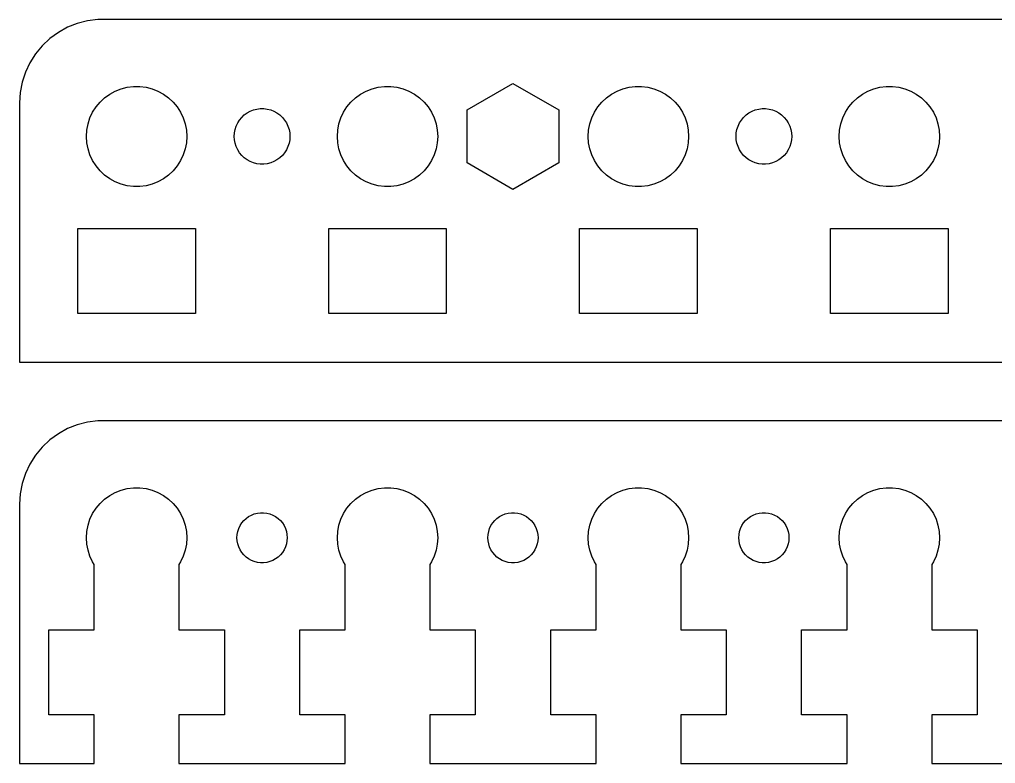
# Model space of a CAD drawing. Header units: metres. Extents: x -52 to 52, y 0 to 92.
# Drawn here: x -52 to 6.3, y 48 to 92.5 of the extents above; entities that cross this region are included whole.
import ezdxf

# ---------------------------------------------------------------- set-up
doc = ezdxf.new("R2010")
doc.units = ezdxf.units.M

msp = doc.modelspace()

# ---------------------------------------------------------------- linework, layer by layer
for p, q in [((-48.5451, 92.2553), (-49.1289, 92.0241)), ((-47.9369, 92.4114), (-48.5451, 92.2553)), ((-47.3139, 92.4901), (-47.9369, 92.4114)), ((47.3139, 92.4901), (-47.3139, 92.4901)), ((-49.6791, 91.7216), (-50.1871, 91.3526)), ((-49.1289, 92.0241), (-49.6791, 91.7216)), ((-50.1871, 91.3526), (-50.6448, 90.9227)), ((-51.0451, 90.4389), (-51.3815, 89.9088)), ((-50.6448, 90.9227), (-51.0451, 90.4389)), ((-51.3815, 89.9088), (-51.6489, 89.3406)), ((-51.6489, 89.3406), (-51.8429, 88.7434)), ((-51.8429, 88.7434), (-51.9606, 88.1267)), ((-51.9606, 88.1267), (-52, 87.5)), ((-46.6075, 88.033), (-46.2773, 88.2145)), ((-46.2773, 88.2145), (-45.927, 88.3532)), ((-45.927, 88.3532), (-45.5621, 88.4469)), ((-45.5621, 88.4469), (-45.1884, 88.4941)), ((-45.1884, 88.4941), (-44.8116, 88.4941)), ((-44.8116, 88.4941), (-44.4379, 88.4469)), ((-44.4379, 88.4469), (-44.0729, 88.3532)), ((-44.0729, 88.3532), (-43.7227, 88.2145)), ((-43.7227, 88.2145), (-43.3925, 88.033)), ((-31.6075, 88.033), (-31.2773, 88.2145)), ((-31.2773, 88.2145), (-30.927, 88.3532)), ((-30.927, 88.3532), (-30.5621, 88.4469)), ((-30.5621, 88.4469), (-30.1884, 88.4941)), ((-30.1884, 88.4941), (-29.8116, 88.4941)), ((-29.8116, 88.4941), (-29.4379, 88.4469)), ((-29.4379, 88.4469), (-29.0729, 88.3532)), ((-29.0729, 88.3532), (-28.7227, 88.2145)), ((-28.7227, 88.2145), (-28.3925, 88.033)), ((-25.2483, 87.0867), (-22.5, 88.6735)), ((-22.5, 88.6735), (-19.7517, 87.0867)), ((-16.6075, 88.033), (-16.2773, 88.2145)), ((-16.2773, 88.2145), (-15.927, 88.3532)), ((-15.927, 88.3532), (-15.5621, 88.4469)), ((-15.5621, 88.4469), (-15.1884, 88.4941)), ((-15.1884, 88.4941), (-14.8116, 88.4941)), ((-14.8116, 88.4941), (-14.4379, 88.4469)), ((-14.4379, 88.4469), (-14.0729, 88.3532)), ((-14.0729, 88.3532), (-13.7227, 88.2145)), ((-13.7227, 88.2145), (-13.3925, 88.033)), ((-1.60747, 88.033), (-1.27733, 88.2145)), ((-1.27733, 88.2145), (-0.92705, 88.3532)), ((-0.92705, 88.3532), (-0.56213, 88.4469)), ((-0.56213, 88.4469), (-0.18837, 88.4941)), ((-0.18837, 88.4941), (0.18837, 88.4941)), ((0.18837, 88.4941), (0.56213, 88.4469)), ((0.56213, 88.4469), (0.92705, 88.3532)), ((0.92705, 88.3532), (1.27733, 88.2145)), ((1.27733, 88.2145), (1.60747, 88.033)), ((-47.427, 87.2634), (-47.1869, 87.5536)), ((-47.1869, 87.5536), (-46.9123, 87.8115)), ((-46.9123, 87.8115), (-46.6075, 88.033)), ((-43.3925, 88.033), (-43.0877, 87.8115)), ((-43.0877, 87.8115), (-42.8131, 87.5536)), ((-42.8131, 87.5536), (-42.5729, 87.2634)), ((-32.427, 87.2634), (-32.1869, 87.5536)), ((-32.1869, 87.5536), (-31.9123, 87.8115)), ((-31.9123, 87.8115), (-31.6075, 88.033)), ((-28.3925, 88.033), (-28.0877, 87.8115)), ((-28.0877, 87.8115), (-27.8131, 87.5536)), ((-27.8131, 87.5536), (-27.5729, 87.2634)), ((-17.427, 87.2634), (-17.1869, 87.5536)), ((-17.1869, 87.5536), (-16.9123, 87.8115)), ((-16.9123, 87.8115), (-16.6075, 88.033)), ((-13.3925, 88.033), (-13.0877, 87.8115)), ((-13.0877, 87.8115), (-12.8131, 87.5536)), ((-12.8131, 87.5536), (-12.5729, 87.2634)), ((-2.42705, 87.2634), (-2.1869, 87.5536)), ((-2.1869, 87.5536), (-1.91226, 87.8115)), ((-1.91226, 87.8115), (-1.60747, 88.033)), ((1.60747, 88.033), (1.91226, 87.8115)), ((1.91226, 87.8115), (2.1869, 87.5536)), ((2.1869, 87.5536), (2.42705, 87.2634)), ((-52, 87.5), (-52, 72)), ((-47.7893, 86.6044), (-47.6289, 86.9453)), ((-47.6289, 86.9453), (-47.427, 87.2634)), ((-42.5729, 87.2634), (-42.3711, 86.9453)), ((-42.3711, 86.9453), (-42.2107, 86.6044)), ((-38.392, 86.9055), (-38.2088, 87.0063)), ((-38.2088, 87.0063), (-38.0144, 87.0832)), ((-38.0144, 87.0832), (-37.8119, 87.1352)), ((-37.8119, 87.1352), (-37.6045, 87.1614)), ((-37.6045, 87.1614), (-37.3955, 87.1614)), ((-37.3955, 87.1614), (-37.1881, 87.1352)), ((-37.1881, 87.1352), (-36.9856, 87.0832)), ((-36.9856, 87.0832), (-36.7912, 87.0063)), ((-36.7912, 87.0063), (-36.608, 86.9055)), ((-32.7893, 86.6044), (-32.6289, 86.9453)), ((-32.6289, 86.9453), (-32.427, 87.2634)), ((-27.5729, 87.2634), (-27.3711, 86.9453)), ((-27.3711, 86.9453), (-27.2107, 86.6044)), ((-25.2483, 83.9133), (-25.2483, 87.0867)), ((-19.7517, 87.0867), (-19.7517, 83.9133)), ((-17.7893, 86.6044), (-17.6289, 86.9453)), ((-17.6289, 86.9453), (-17.427, 87.2634)), ((-12.5729, 87.2634), (-12.3711, 86.9453)), ((-12.3711, 86.9453), (-12.2107, 86.6044)), ((-8.39198, 86.9055), (-8.20879, 87.0063)), ((-8.20879, 87.0063), (-8.01442, 87.0832)), ((-8.01442, 87.0832), (-7.81192, 87.1352)), ((-7.81192, 87.1352), (-7.60452, 87.1614)), ((-7.60452, 87.1614), (-7.39546, 87.1614)), ((-7.39546, 87.1614), (-7.18806, 87.1352)), ((-7.18806, 87.1352), (-6.98557, 87.0832)), ((-6.98557, 87.0832), (-6.7912, 87.0063)), ((-6.7912, 87.0063), (-6.608, 86.9055)), ((-2.78932, 86.6044), (-2.62891, 86.9453)), ((-2.62891, 86.9453), (-2.42705, 87.2634)), ((2.42705, 87.2634), (2.62891, 86.9453)), ((2.62891, 86.9453), (2.78932, 86.6044)), ((-47.9057, 86.2461), (-47.7893, 86.6044)), ((-42.2107, 86.6044), (-42.0942, 86.2461)), ((-38.9588, 86.302), (-38.8468, 86.4785)), ((-38.8468, 86.4785), (-38.7135, 86.6396)), ((-38.7135, 86.6396), (-38.5611, 86.7827)), ((-38.5611, 86.7827), (-38.392, 86.9055)), ((-36.608, 86.9055), (-36.4389, 86.7827)), ((-36.4389, 86.7827), (-36.2865, 86.6396)), ((-36.2865, 86.6396), (-36.1532, 86.4785)), ((-36.1532, 86.4785), (-36.0412, 86.302)), ((-32.9057, 86.2461), (-32.7893, 86.6044)), ((-27.2107, 86.6044), (-27.0942, 86.2461)), ((-17.9057, 86.2461), (-17.7893, 86.6044)), ((-12.2107, 86.6044), (-12.0942, 86.2461)), ((-8.95879, 86.302), (-8.84677, 86.4785)), ((-8.84677, 86.4785), (-8.71352, 86.6396)), ((-8.71352, 86.6396), (-8.56111, 86.7827)), ((-8.56111, 86.7827), (-8.39198, 86.9055)), ((-6.608, 86.9055), (-6.43887, 86.7827)), ((-6.43887, 86.7827), (-6.28647, 86.6396)), ((-6.28647, 86.6396), (-6.15321, 86.4785)), ((-6.15321, 86.4785), (-6.0412, 86.302)), ((-2.90575, 86.2461), (-2.78932, 86.6044)), ((2.78932, 86.6044), (2.90575, 86.2461)), ((-48, 85.5), (-47.9763, 85.876)), ((-47.9763, 85.876), (-47.9057, 86.2461)), ((-42.0942, 86.2461), (-42.0237, 85.876)), ((-42.0237, 85.876), (-42, 85.5)), ((-39.1516, 85.7086), (-39.1124, 85.914)), ((-39.1124, 85.914), (-39.0478, 86.1128)), ((-39.0478, 86.1128), (-38.9588, 86.302)), ((-36.0412, 86.302), (-35.9522, 86.1128)), ((-35.9522, 86.1128), (-35.8876, 85.914)), ((-35.8876, 85.914), (-35.8484, 85.7086)), ((-33, 85.5), (-32.9763, 85.876)), ((-32.9763, 85.876), (-32.9057, 86.2461)), ((-27.0942, 86.2461), (-27.0237, 85.876)), ((-27.0237, 85.876), (-27, 85.5)), ((-18, 85.5), (-17.9763, 85.876)), ((-17.9763, 85.876), (-17.9057, 86.2461)), ((-12.0942, 86.2461), (-12.0237, 85.876)), ((-12.0237, 85.876), (-12, 85.5)), ((-9.15157, 85.7086), (-9.1124, 85.914)), ((-9.1124, 85.914), (-9.04779, 86.1128)), ((-9.04779, 86.1128), (-8.95879, 86.302)), ((-6.0412, 86.302), (-5.95219, 86.1128)), ((-5.95219, 86.1128), (-5.88759, 85.914)), ((-5.88759, 85.914), (-5.84842, 85.7086)), ((-3, 85.5), (-2.97633, 85.876)), ((-2.97633, 85.876), (-2.90575, 86.2461)), ((2.90575, 86.2461), (2.97633, 85.876)), ((2.97633, 85.876), (3, 85.5)), ((-47.9763, 85.124), (-48, 85.5)), ((-42, 85.5), (-42.0237, 85.124)), ((-39.1647, 85.5), (-39.1516, 85.7086)), ((-39.1516, 85.2914), (-39.1647, 85.5)), ((-39.1124, 85.086), (-39.1516, 85.2914)), ((-35.8484, 85.2914), (-35.8876, 85.086)), ((-35.8484, 85.7086), (-35.8353, 85.5)), ((-35.8353, 85.5), (-35.8484, 85.2914)), ((-32.9763, 85.124), (-33, 85.5)), ((-27, 85.5), (-27.0237, 85.124)), ((-17.9763, 85.124), (-18, 85.5)), ((-12, 85.5), (-12.0237, 85.124)), ((-9.1647, 85.5), (-9.15157, 85.7086)), ((-9.15157, 85.2914), (-9.1647, 85.5)), ((-9.1124, 85.086), (-9.15157, 85.2914)), ((-5.84842, 85.2914), (-5.88759, 85.086)), ((-5.84842, 85.7086), (-5.83528, 85.5)), ((-5.83528, 85.5), (-5.84842, 85.2914)), ((-2.97633, 85.124), (-3, 85.5)), ((3, 85.5), (2.97633, 85.124)), ((-47.9057, 84.7539), (-47.9763, 85.124)), ((-47.7893, 84.3956), (-47.9057, 84.7539)), ((-42.0942, 84.7539), (-42.2107, 84.3956)), ((-42.0237, 85.124), (-42.0942, 84.7539)), ((-39.0478, 84.8872), (-39.1124, 85.086)), ((-38.9588, 84.698), (-39.0478, 84.8872)), ((-38.8468, 84.5215), (-38.9588, 84.698)), ((-36.0412, 84.698), (-36.1532, 84.5215)), ((-35.9522, 84.8872), (-36.0412, 84.698)), ((-35.8876, 85.086), (-35.9522, 84.8872)), ((-32.9057, 84.7539), (-32.9763, 85.124)), ((-32.7893, 84.3956), (-32.9057, 84.7539)), ((-27.0942, 84.7539), (-27.2107, 84.3956)), ((-27.0237, 85.124), (-27.0942, 84.7539)), ((-17.9057, 84.7539), (-17.9763, 85.124)), ((-17.7893, 84.3956), (-17.9057, 84.7539)), ((-12.0942, 84.7539), (-12.2107, 84.3956)), ((-12.0237, 85.124), (-12.0942, 84.7539)), ((-9.04779, 84.8872), (-9.1124, 85.086)), ((-8.95879, 84.698), (-9.04779, 84.8872)), ((-8.84677, 84.5215), (-8.95879, 84.698)), ((-6.0412, 84.698), (-6.15321, 84.5215)), ((-5.95219, 84.8872), (-6.0412, 84.698)), ((-5.88759, 85.086), (-5.95219, 84.8872)), ((-2.90575, 84.7539), (-2.97633, 85.124)), ((-2.78932, 84.3956), (-2.90575, 84.7539)), ((2.90575, 84.7539), (2.78932, 84.3956)), ((2.97633, 85.124), (2.90575, 84.7539)), ((-47.6289, 84.0547), (-47.7893, 84.3956)), ((-47.427, 83.7366), (-47.6289, 84.0547)), ((-42.3711, 84.0547), (-42.5729, 83.7366)), ((-42.2107, 84.3956), (-42.3711, 84.0547)), ((-38.7135, 84.3604), (-38.8468, 84.5215)), ((-38.5611, 84.2173), (-38.7135, 84.3604)), ((-38.392, 84.0944), (-38.5611, 84.2173)), ((-38.2088, 83.9937), (-38.392, 84.0944)), ((-36.608, 84.0944), (-36.7912, 83.9937)), ((-36.4389, 84.2173), (-36.608, 84.0944)), ((-36.2865, 84.3604), (-36.4389, 84.2173)), ((-36.1532, 84.5215), (-36.2865, 84.3604)), ((-32.6289, 84.0547), (-32.7893, 84.3956)), ((-32.427, 83.7366), (-32.6289, 84.0547)), ((-27.3711, 84.0547), (-27.5729, 83.7366)), ((-27.2107, 84.3956), (-27.3711, 84.0547)), ((-17.6289, 84.0547), (-17.7893, 84.3956)), ((-17.427, 83.7366), (-17.6289, 84.0547)), ((-12.3711, 84.0547), (-12.5729, 83.7366)), ((-12.2107, 84.3956), (-12.3711, 84.0547)), ((-8.71352, 84.3604), (-8.84677, 84.5215)), ((-8.56111, 84.2173), (-8.71352, 84.3604)), ((-8.39198, 84.0944), (-8.56111, 84.2173)), ((-8.20879, 83.9937), (-8.39198, 84.0944)), ((-6.608, 84.0944), (-6.7912, 83.9937)), ((-6.43887, 84.2173), (-6.608, 84.0944)), ((-6.28647, 84.3604), (-6.43887, 84.2173)), ((-6.15321, 84.5215), (-6.28647, 84.3604)), ((-2.62891, 84.0547), (-2.78932, 84.3956)), ((-2.42705, 83.7366), (-2.62891, 84.0547)), ((2.62891, 84.0547), (2.42705, 83.7366)), ((2.78932, 84.3956), (2.62891, 84.0547)), ((-47.1869, 83.4464), (-47.427, 83.7366)), ((-46.9123, 83.1884), (-47.1869, 83.4464)), ((-42.8131, 83.4464), (-43.0877, 83.1884)), ((-42.5729, 83.7366), (-42.8131, 83.4464)), ((-38.0144, 83.9168), (-38.2088, 83.9937)), ((-37.8119, 83.8648), (-38.0144, 83.9168)), ((-37.6045, 83.8386), (-37.8119, 83.8648)), ((-37.3955, 83.8386), (-37.6045, 83.8386)), ((-37.1881, 83.8648), (-37.3955, 83.8386)), ((-36.9856, 83.9168), (-37.1881, 83.8648)), ((-36.7912, 83.9937), (-36.9856, 83.9168)), ((-32.1869, 83.4464), (-32.427, 83.7366)), ((-31.9123, 83.1884), (-32.1869, 83.4464)), ((-27.8131, 83.4464), (-28.0877, 83.1884)), ((-27.5729, 83.7366), (-27.8131, 83.4464)), ((-22.5, 82.3265), (-25.2483, 83.9133)), ((-19.7517, 83.9133), (-22.5, 82.3265)), ((-17.1869, 83.4464), (-17.427, 83.7366)), ((-16.9123, 83.1884), (-17.1869, 83.4464)), ((-12.8131, 83.4464), (-13.0877, 83.1884)), ((-12.5729, 83.7366), (-12.8131, 83.4464)), ((-8.01442, 83.9168), (-8.20879, 83.9937)), ((-7.81192, 83.8648), (-8.01442, 83.9168)), ((-7.60452, 83.8386), (-7.81192, 83.8648)), ((-7.39546, 83.8386), (-7.60452, 83.8386)), ((-7.18806, 83.8648), (-7.39546, 83.8386)), ((-6.98557, 83.9168), (-7.18806, 83.8648)), ((-6.7912, 83.9937), (-6.98557, 83.9168)), ((-2.1869, 83.4464), (-2.42705, 83.7366)), ((-1.91226, 83.1884), (-2.1869, 83.4464)), ((2.1869, 83.4464), (1.91226, 83.1884)), ((2.42705, 83.7366), (2.1869, 83.4464)), ((-46.6075, 82.967), (-46.9123, 83.1884)), ((-46.2773, 82.7855), (-46.6075, 82.967)), ((-43.3925, 82.967), (-43.7227, 82.7855)), ((-43.0877, 83.1884), (-43.3925, 82.967)), ((-31.6075, 82.967), (-31.9123, 83.1884)), ((-31.2773, 82.7855), (-31.6075, 82.967)), ((-28.3925, 82.967), (-28.7227, 82.7855)), ((-28.0877, 83.1884), (-28.3925, 82.967)), ((-16.6075, 82.967), (-16.9123, 83.1884)), ((-16.2773, 82.7855), (-16.6075, 82.967)), ((-13.3925, 82.967), (-13.7227, 82.7855)), ((-13.0877, 83.1884), (-13.3925, 82.967)), ((-1.60747, 82.967), (-1.91226, 83.1884)), ((-1.27733, 82.7855), (-1.60747, 82.967)), ((1.60747, 82.967), (1.27733, 82.7855)), ((1.91226, 83.1884), (1.60747, 82.967)), ((-45.927, 82.6468), (-46.2773, 82.7855)), ((-45.5621, 82.5531), (-45.927, 82.6468)), ((-45.1884, 82.5059), (-45.5621, 82.5531)), ((-44.8116, 82.5059), (-45.1884, 82.5059)), ((-44.4379, 82.5531), (-44.8116, 82.5059)), ((-44.0729, 82.6468), (-44.4379, 82.5531)), ((-43.7227, 82.7855), (-44.0729, 82.6468)), ((-30.927, 82.6468), (-31.2773, 82.7855)), ((-30.5621, 82.5531), (-30.927, 82.6468)), ((-30.1884, 82.5059), (-30.5621, 82.5531)), ((-29.8116, 82.5059), (-30.1884, 82.5059)), ((-29.4379, 82.5531), (-29.8116, 82.5059)), ((-29.0729, 82.6468), (-29.4379, 82.5531)), ((-28.7227, 82.7855), (-29.0729, 82.6468)), ((-15.927, 82.6468), (-16.2773, 82.7855)), ((-15.5621, 82.5531), (-15.927, 82.6468)), ((-15.1884, 82.5059), (-15.5621, 82.5531)), ((-14.8116, 82.5059), (-15.1884, 82.5059)), ((-14.4379, 82.5531), (-14.8116, 82.5059)), ((-14.0729, 82.6468), (-14.4379, 82.5531)), ((-13.7227, 82.7855), (-14.0729, 82.6468)), ((-0.92705, 82.6468), (-1.27733, 82.7855)), ((-0.56213, 82.5531), (-0.92705, 82.6468)), ((-0.18837, 82.5059), (-0.56213, 82.5531)), ((0.18837, 82.5059), (-0.18837, 82.5059)), ((0.56213, 82.5531), (0.18837, 82.5059)), ((0.92705, 82.6468), (0.56213, 82.5531)), ((1.27733, 82.7855), (0.92705, 82.6468)), ((-48.5142, 74.9), (-48.5142, 80)), ((-48.5142, 80), (-41.4858, 80)), ((-41.4858, 80), (-41.4858, 74.9)), ((-33.5142, 74.9), (-33.5142, 80)), ((-33.5142, 80), (-26.4858, 80)), ((-26.4858, 80), (-26.4858, 74.9)), ((-18.5142, 74.9), (-18.5142, 80)), ((-18.5142, 80), (-11.4858, 80)), ((-11.4858, 80), (-11.4858, 74.9)), ((-3.51418, 74.9), (-3.51418, 80)), ((-3.51418, 80), (3.51418, 80)), ((3.51418, 80), (3.51418, 74.9)), ((-41.4858, 74.9), (-48.5142, 74.9)), ((-26.4858, 74.9), (-33.5142, 74.9)), ((-11.4858, 74.9), (-18.5142, 74.9)), ((3.51418, 74.9), (-3.51418, 74.9)), ((-52, 72), (52, 72)), ((-47.9369, 68.4114), (-48.5451, 68.2553)), ((-47.3139, 68.4901), (-47.9369, 68.4114)), ((47.3139, 68.4901), (-47.3139, 68.4901)), ((-49.6791, 67.7216), (-50.1871, 67.3526)), ((-49.1289, 68.0241), (-49.6791, 67.7216)), ((-48.5451, 68.2553), (-49.1289, 68.0241)), ((-50.1871, 67.3526), (-50.6448, 66.9227)), ((-50.6448, 66.9227), (-51.0451, 66.4389)), ((-51.0451, 66.4389), (-51.3815, 65.9088)), ((-51.3815, 65.9088), (-51.6489, 65.3406)), ((-51.6489, 65.3406), (-51.8429, 64.7434)), ((-51.8429, 64.7434), (-51.9606, 64.1267)), ((-46.6075, 64.033), (-46.2773, 64.2145)), ((-46.2773, 64.2145), (-45.927, 64.3532)), ((-45.927, 64.3532), (-45.5621, 64.4469)), ((-45.5621, 64.4469), (-45.1884, 64.4941)), ((-45.1884, 64.4941), (-44.8116, 64.4941)), ((-44.8116, 64.4941), (-44.4379, 64.4469)), ((-44.4379, 64.4469), (-44.0729, 64.3532)), ((-44.0729, 64.3532), (-43.7227, 64.2145)), ((-43.7227, 64.2145), (-43.3925, 64.033)), ((-31.6075, 64.033), (-31.2773, 64.2145)), ((-31.2773, 64.2145), (-30.927, 64.3532)), ((-30.927, 64.3532), (-30.5621, 64.4469)), ((-30.5621, 64.4469), (-30.1884, 64.4941)), ((-30.1884, 64.4941), (-29.8116, 64.4941)), ((-29.8116, 64.4941), (-29.4379, 64.4469)), ((-29.4379, 64.4469), (-29.0729, 64.3532)), ((-29.0729, 64.3532), (-28.7227, 64.2145)), ((-28.7227, 64.2145), (-28.3925, 64.033)), ((-16.6075, 64.033), (-16.2773, 64.2145)), ((-16.2773, 64.2145), (-15.927, 64.3532)), ((-15.927, 64.3532), (-15.5621, 64.4469)), ((-15.5621, 64.4469), (-15.1884, 64.4941)), ((-15.1884, 64.4941), (-14.8116, 64.4941)), ((-14.8116, 64.4941), (-14.4379, 64.4469)), ((-14.4379, 64.4469), (-14.0729, 64.3532)), ((-14.0729, 64.3532), (-13.7227, 64.2145)), ((-13.7227, 64.2145), (-13.3925, 64.033)), ((-1.60747, 64.033), (-1.27733, 64.2145)), ((-1.27733, 64.2145), (-0.92705, 64.3532)), ((-0.92705, 64.3532), (-0.56213, 64.4469)), ((-0.56213, 64.4469), (-0.18837, 64.4941)), ((-0.18837, 64.4941), (0.18837, 64.4941)), ((0.18837, 64.4941), (0.56213, 64.4469)), ((0.56213, 64.4469), (0.92705, 64.3532)), ((0.92705, 64.3532), (1.27733, 64.2145)), ((1.27733, 64.2145), (1.60747, 64.033)), ((-51.9606, 64.1267), (-52, 63.5)), ((-47.1869, 63.5536), (-46.9123, 63.8115)), ((-46.9123, 63.8115), (-46.6075, 64.033)), ((-43.3925, 64.033), (-43.0877, 63.8115)), ((-43.0877, 63.8115), (-42.8131, 63.5536)), ((-32.1869, 63.5536), (-31.9123, 63.8115)), ((-31.9123, 63.8115), (-31.6075, 64.033)), ((-28.3925, 64.033), (-28.0877, 63.8115)), ((-28.0877, 63.8115), (-27.8131, 63.5536)), ((-17.1869, 63.5536), (-16.9123, 63.8115)), ((-16.9123, 63.8115), (-16.6075, 64.033)), ((-13.3925, 64.033), (-13.0877, 63.8115)), ((-13.0877, 63.8115), (-12.8131, 63.5536)), ((-2.1869, 63.5536), (-1.91226, 63.8115)), ((-1.91226, 63.8115), (-1.60747, 64.033)), ((1.60747, 64.033), (1.91226, 63.8115)), ((1.91226, 63.8115), (2.1869, 63.5536)), ((-52, 63.5), (-52, 48)), ((-47.6289, 62.9453), (-47.427, 63.2634)), ((-47.427, 63.2634), (-47.1869, 63.5536)), ((-42.8131, 63.5536), (-42.5729, 63.2634)), ((-42.5729, 63.2634), (-42.3711, 62.9453)), ((-32.6289, 62.9453), (-32.427, 63.2634)), ((-32.427, 63.2634), (-32.1869, 63.5536)), ((-27.8131, 63.5536), (-27.5729, 63.2634)), ((-27.5729, 63.2634), (-27.3711, 62.9453)), ((-17.6289, 62.9453), (-17.427, 63.2634)), ((-17.427, 63.2634), (-17.1869, 63.5536)), ((-12.8131, 63.5536), (-12.5729, 63.2634)), ((-12.5729, 63.2634), (-12.3711, 62.9453)), ((-2.62891, 62.9453), (-2.42705, 63.2634)), ((-2.42705, 63.2634), (-2.1869, 63.5536)), ((2.1869, 63.5536), (2.42705, 63.2634)), ((2.42705, 63.2634), (2.62891, 62.9453)), ((-47.9057, 62.2461), (-47.7893, 62.6044)), ((-47.7893, 62.6044), (-47.6289, 62.9453)), ((-42.3711, 62.9453), (-42.2107, 62.6044)), ((-42.2107, 62.6044), (-42.0942, 62.2461)), ((-38.7135, 62.3817), (-38.5934, 62.5268)), ((-38.5934, 62.5268), (-38.4561, 62.6558)), ((-38.4561, 62.6558), (-38.3037, 62.7665)), ((-38.3037, 62.7665), (-38.1387, 62.8572)), ((-38.1387, 62.8572), (-37.9635, 62.9266)), ((-37.9635, 62.9266), (-37.7811, 62.9734)), ((-37.7811, 62.9734), (-37.5942, 62.997)), ((-37.5942, 62.997), (-37.4058, 62.997)), ((-37.4058, 62.997), (-37.2189, 62.9734)), ((-37.2189, 62.9734), (-37.0365, 62.9266)), ((-37.0365, 62.9266), (-36.8613, 62.8572)), ((-36.8613, 62.8572), (-36.6963, 62.7665)), ((-36.6963, 62.7665), (-36.5439, 62.6558)), ((-36.5439, 62.6558), (-36.4065, 62.5268)), ((-36.4065, 62.5268), (-36.2865, 62.3817)), ((-32.9057, 62.2461), (-32.7893, 62.6044)), ((-32.7893, 62.6044), (-32.6289, 62.9453)), ((-27.3711, 62.9453), (-27.2107, 62.6044)), ((-27.2107, 62.6044), (-27.0942, 62.2461)), ((-23.7135, 62.3817), (-23.5934, 62.5268)), ((-23.5934, 62.5268), (-23.4561, 62.6558)), ((-23.4561, 62.6558), (-23.3037, 62.7665)), ((-23.3037, 62.7665), (-23.1387, 62.8572)), ((-23.1387, 62.8572), (-22.9635, 62.9266)), ((-22.9635, 62.9266), (-22.7811, 62.9734)), ((-22.7811, 62.9734), (-22.5942, 62.997)), ((-22.5942, 62.997), (-22.4058, 62.997)), ((-22.4058, 62.997), (-22.2189, 62.9734)), ((-22.2189, 62.9734), (-22.0365, 62.9266)), ((-22.0365, 62.9266), (-21.8613, 62.8572)), ((-21.8613, 62.8572), (-21.6963, 62.7665)), ((-21.6963, 62.7665), (-21.5439, 62.6558)), ((-21.5439, 62.6558), (-21.4065, 62.5268)), ((-21.4065, 62.5268), (-21.2865, 62.3817)), ((-17.9057, 62.2461), (-17.7893, 62.6044)), ((-17.7893, 62.6044), (-17.6289, 62.9453)), ((-12.3711, 62.9453), (-12.2107, 62.6044)), ((-12.2107, 62.6044), (-12.0942, 62.2461)), ((-8.71352, 62.3817), (-8.59344, 62.5268)), ((-8.59344, 62.5268), (-8.45613, 62.6558)), ((-8.45613, 62.6558), (-8.30373, 62.7665)), ((-8.30373, 62.7665), (-8.13866, 62.8572)), ((-8.13866, 62.8572), (-7.96352, 62.9266)), ((-7.96352, 62.9266), (-7.78107, 62.9734)), ((-7.78107, 62.9734), (-7.59418, 62.997)), ((-7.59418, 62.997), (-7.40581, 62.997)), ((-7.40581, 62.997), (-7.21892, 62.9734)), ((-7.21892, 62.9734), (-7.03647, 62.9266)), ((-7.03647, 62.9266), (-6.86133, 62.8572)), ((-6.86133, 62.8572), (-6.69626, 62.7665)), ((-6.69626, 62.7665), (-6.54385, 62.6558)), ((-6.54385, 62.6558), (-6.40654, 62.5268)), ((-6.40654, 62.5268), (-6.28647, 62.3817)), ((-2.90575, 62.2461), (-2.78932, 62.6044)), ((-2.78932, 62.6044), (-2.62891, 62.9453)), ((2.62891, 62.9453), (2.78932, 62.6044)), ((2.78932, 62.6044), (2.90575, 62.2461)), ((-48, 61.5), (-47.9763, 61.876)), ((-47.9763, 61.876), (-47.9057, 62.2461)), ((-42.0942, 62.2461), (-42.0237, 61.876)), ((-42.0237, 61.876), (-42, 61.5)), ((-38.9882, 61.688), (-38.9529, 61.873)), ((-38.9529, 61.873), (-38.8947, 62.0522)), ((-38.8947, 62.0522), (-38.8145, 62.2226)), ((-38.8145, 62.2226), (-38.7135, 62.3817)), ((-36.2865, 62.3817), (-36.1855, 62.2226)), ((-36.1855, 62.2226), (-36.1053, 62.0522)), ((-36.1053, 62.0522), (-36.0471, 61.873)), ((-36.0471, 61.873), (-36.0118, 61.688)), ((-33, 61.5), (-32.9763, 61.876)), ((-32.9763, 61.876), (-32.9057, 62.2461)), ((-27.0942, 62.2461), (-27.0237, 61.876)), ((-27.0237, 61.876), (-27, 61.5)), ((-23.9882, 61.688), (-23.9529, 61.873)), ((-23.9529, 61.873), (-23.8947, 62.0522)), ((-23.8947, 62.0522), (-23.8145, 62.2226)), ((-23.8145, 62.2226), (-23.7135, 62.3817)), ((-21.2865, 62.3817), (-21.1855, 62.2226)), ((-21.1855, 62.2226), (-21.1053, 62.0522)), ((-21.1053, 62.0522), (-21.0471, 61.873)), ((-21.0471, 61.873), (-21.0118, 61.688)), ((-18, 61.5), (-17.9763, 61.876)), ((-17.9763, 61.876), (-17.9057, 62.2461)), ((-12.0942, 62.2461), (-12.0237, 61.876)), ((-12.0237, 61.876), (-12, 61.5)), ((-8.98816, 61.688), (-8.95287, 61.873)), ((-8.95287, 61.873), (-8.89465, 62.0522)), ((-8.89465, 62.0522), (-8.81445, 62.2226)), ((-8.81445, 62.2226), (-8.71352, 62.3817)), ((-6.28647, 62.3817), (-6.18553, 62.2226)), ((-6.18553, 62.2226), (-6.10533, 62.0522)), ((-6.10533, 62.0522), (-6.04712, 61.873)), ((-6.04712, 61.873), (-6.01183, 61.688)), ((-3, 61.5), (-2.97633, 61.876)), ((-2.97633, 61.876), (-2.90575, 62.2461)), ((2.90575, 62.2461), (2.97633, 61.876)), ((2.97633, 61.876), (3, 61.5)), ((-47.9763, 61.124), (-48, 61.5)), ((-42, 61.5), (-42.0237, 61.124)), ((-39, 61.5), (-38.9882, 61.688)), ((-38.9882, 61.312), (-39, 61.5)), ((-38.9529, 61.127), (-38.9882, 61.312)), ((-36.0118, 61.312), (-36.0471, 61.127)), ((-36.0118, 61.688), (-36, 61.5)), ((-36, 61.5), (-36.0118, 61.312)), ((-32.9763, 61.124), (-33, 61.5)), ((-27, 61.5), (-27.0237, 61.124)), ((-24, 61.5), (-23.9882, 61.688)), ((-23.9882, 61.312), (-24, 61.5)), ((-23.9529, 61.127), (-23.9882, 61.312)), ((-21.0118, 61.312), (-21.0471, 61.127)), ((-21.0118, 61.688), (-21, 61.5)), ((-21, 61.5), (-21.0118, 61.312)), ((-17.9763, 61.124), (-18, 61.5)), ((-12, 61.5), (-12.0237, 61.124)), ((-9, 61.5), (-8.98816, 61.688)), ((-8.98816, 61.312), (-9, 61.5)), ((-8.95287, 61.127), (-8.98816, 61.312)), ((-6.01183, 61.312), (-6.04712, 61.127)), ((-6.01183, 61.688), (-6, 61.5)), ((-6, 61.5), (-6.01183, 61.312)), ((-2.97633, 61.124), (-3, 61.5)), ((3, 61.5), (2.97633, 61.124)), ((-47.9057, 60.7539), (-47.9763, 61.124)), ((-47.7893, 60.3956), (-47.9057, 60.7539)), ((-42.0942, 60.7539), (-42.2107, 60.3956)), ((-42.0237, 61.124), (-42.0942, 60.7539)), ((-38.8947, 60.9478), (-38.9529, 61.127)), ((-38.8145, 60.7774), (-38.8947, 60.9478)), ((-38.7135, 60.6183), (-38.8145, 60.7774)), ((-36.1855, 60.7774), (-36.2865, 60.6183)), ((-36.1053, 60.9478), (-36.1855, 60.7774)), ((-36.0471, 61.127), (-36.1053, 60.9478)), ((-32.9057, 60.7539), (-32.9763, 61.124)), ((-32.7893, 60.3956), (-32.9057, 60.7539)), ((-27.0942, 60.7539), (-27.2107, 60.3956)), ((-27.0237, 61.124), (-27.0942, 60.7539)), ((-23.8947, 60.9478), (-23.9529, 61.127)), ((-23.8145, 60.7774), (-23.8947, 60.9478)), ((-23.7135, 60.6183), (-23.8145, 60.7774)), ((-21.1855, 60.7774), (-21.2865, 60.6183)), ((-21.1053, 60.9478), (-21.1855, 60.7774)), ((-21.0471, 61.127), (-21.1053, 60.9478)), ((-17.9057, 60.7539), (-17.9763, 61.124)), ((-17.7893, 60.3956), (-17.9057, 60.7539)), ((-12.0942, 60.7539), (-12.2107, 60.3956)), ((-12.0237, 61.124), (-12.0942, 60.7539)), ((-8.89465, 60.9478), (-8.95287, 61.127)), ((-8.81445, 60.7774), (-8.89465, 60.9478)), ((-8.71352, 60.6183), (-8.81445, 60.7774)), ((-6.18553, 60.7774), (-6.28647, 60.6183)), ((-6.10533, 60.9478), (-6.18553, 60.7774)), ((-6.04712, 61.127), (-6.10533, 60.9478)), ((-2.90575, 60.7539), (-2.97633, 61.124)), ((-2.78932, 60.3956), (-2.90575, 60.7539)), ((2.90575, 60.7539), (2.78932, 60.3956)), ((2.97633, 61.124), (2.90575, 60.7539)), ((-47.6289, 60.0547), (-47.7893, 60.3956)), ((-42.2107, 60.3956), (-42.3711, 60.0547)), ((-38.5934, 60.4732), (-38.7135, 60.6183)), ((-38.4561, 60.3442), (-38.5934, 60.4732)), ((-38.3037, 60.2335), (-38.4561, 60.3442)), ((-38.1387, 60.1427), (-38.3037, 60.2335)), ((-37.9635, 60.0734), (-38.1387, 60.1427)), ((-36.8613, 60.1427), (-37.0365, 60.0734)), ((-36.6963, 60.2335), (-36.8613, 60.1427)), ((-36.5439, 60.3442), (-36.6963, 60.2335)), ((-36.4065, 60.4732), (-36.5439, 60.3442)), ((-36.2865, 60.6183), (-36.4065, 60.4732)), ((-32.6289, 60.0547), (-32.7893, 60.3956)), ((-27.2107, 60.3956), (-27.3711, 60.0547)), ((-23.5934, 60.4732), (-23.7135, 60.6183)), ((-23.4561, 60.3442), (-23.5934, 60.4732)), ((-23.3037, 60.2335), (-23.4561, 60.3442)), ((-23.1387, 60.1427), (-23.3037, 60.2335)), ((-22.9635, 60.0734), (-23.1387, 60.1427)), ((-21.8613, 60.1427), (-22.0365, 60.0734)), ((-21.6963, 60.2335), (-21.8613, 60.1427)), ((-21.5439, 60.3442), (-21.6963, 60.2335)), ((-21.4065, 60.4732), (-21.5439, 60.3442)), ((-21.2865, 60.6183), (-21.4065, 60.4732)), ((-17.6289, 60.0547), (-17.7893, 60.3956)), ((-12.2107, 60.3956), (-12.3711, 60.0547)), ((-8.59344, 60.4732), (-8.71352, 60.6183)), ((-8.45613, 60.3442), (-8.59344, 60.4732)), ((-8.30373, 60.2335), (-8.45613, 60.3442)), ((-8.13866, 60.1427), (-8.30373, 60.2335)), ((-7.96352, 60.0734), (-8.13866, 60.1427)), ((-6.86133, 60.1427), (-7.03647, 60.0734)), ((-6.69626, 60.2335), (-6.86133, 60.1427)), ((-6.54385, 60.3442), (-6.69626, 60.2335)), ((-6.40654, 60.4732), (-6.54385, 60.3442)), ((-6.28647, 60.6183), (-6.40654, 60.4732)), ((-2.62891, 60.0547), (-2.78932, 60.3956)), ((2.78932, 60.3956), (2.62891, 60.0547)), ((-47.5307, 59.9), (-47.6289, 60.0547)), ((-47.5307, 56), (-47.5307, 59.9)), ((-42.3711, 60.0547), (-42.4693, 59.9)), ((-42.4693, 59.9), (-42.4693, 56)), ((-37.7811, 60.0266), (-37.9635, 60.0734)), ((-37.5942, 60.0029), (-37.7811, 60.0266)), ((-37.4058, 60.0029), (-37.5942, 60.0029)), ((-37.2189, 60.0266), (-37.4058, 60.0029)), ((-37.0365, 60.0734), (-37.2189, 60.0266)), ((-32.5307, 59.9), (-32.6289, 60.0547)), ((-32.5307, 56), (-32.5307, 59.9)), ((-27.3711, 60.0547), (-27.4693, 59.9)), ((-27.4693, 59.9), (-27.4693, 56)), ((-22.7811, 60.0266), (-22.9635, 60.0734)), ((-22.5942, 60.0029), (-22.7811, 60.0266)), ((-22.4058, 60.0029), (-22.5942, 60.0029)), ((-22.2189, 60.0266), (-22.4058, 60.0029)), ((-22.0365, 60.0734), (-22.2189, 60.0266)), ((-17.5307, 59.9), (-17.6289, 60.0547)), ((-17.5307, 56), (-17.5307, 59.9)), ((-12.3711, 60.0547), (-12.4693, 59.9)), ((-12.4693, 59.9), (-12.4693, 56)), ((-7.78107, 60.0266), (-7.96352, 60.0734)), ((-7.59418, 60.0029), (-7.78107, 60.0266)), ((-7.40581, 60.0029), (-7.59418, 60.0029)), ((-7.21892, 60.0266), (-7.40581, 60.0029)), ((-7.03647, 60.0734), (-7.21892, 60.0266)), ((-2.53072, 59.9), (-2.62891, 60.0547)), ((-2.53072, 56), (-2.53072, 59.9)), ((2.62891, 60.0547), (2.53072, 59.9)), ((2.53072, 59.9), (2.53072, 56)), ((-50.2462, 50.9), (-50.2462, 56)), ((-50.2462, 56), (-47.5307, 56)), ((-42.4693, 56), (-39.7538, 56)), ((-39.7538, 56), (-39.7538, 50.9)), ((-35.2462, 50.9), (-35.2462, 56)), ((-35.2462, 56), (-32.5307, 56)), ((-27.4693, 56), (-24.7538, 56)), ((-24.7538, 56), (-24.7538, 50.9)), ((-20.2462, 50.9), (-20.2462, 56)), ((-20.2462, 56), (-17.5307, 56)), ((-12.4693, 56), (-9.75375, 56)), ((-9.75375, 56), (-9.75375, 50.9)), ((-5.24623, 50.9), (-5.24623, 56)), ((-5.24623, 56), (-2.53072, 56)), ((2.53072, 56), (5.24623, 56)), ((5.24623, 56), (5.24623, 50.9)), ((-47.5307, 50.9), (-50.2462, 50.9)), ((-47.5307, 48), (-47.5307, 50.9)), ((-39.7538, 50.9), (-42.4693, 50.9)), ((-42.4693, 50.9), (-42.4693, 48)), ((-32.5307, 50.9), (-35.2462, 50.9)), ((-32.5307, 48), (-32.5307, 50.9)), ((-24.7538, 50.9), (-27.4693, 50.9)), ((-27.4693, 50.9), (-27.4693, 48)), ((-17.5307, 50.9), (-20.2462, 50.9)), ((-17.5307, 48), (-17.5307, 50.9)), ((-9.75375, 50.9), (-12.4693, 50.9)), ((-12.4693, 50.9), (-12.4693, 48)), ((-2.53072, 50.9), (-5.24623, 50.9)), ((-2.53072, 48), (-2.53072, 50.9)), ((5.24623, 50.9), (2.53072, 50.9)), ((2.53072, 50.9), (2.53072, 48)), ((-52, 48), (-47.5307, 48)), ((-42.4693, 48), (-32.5307, 48)), ((-27.4693, 48), (-17.5307, 48)), ((-12.4693, 48), (-2.53072, 48)), ((2.53072, 48), (12.4693, 48))]:
    msp.add_line(p, q)

doc.saveas('drawing.dxf')
